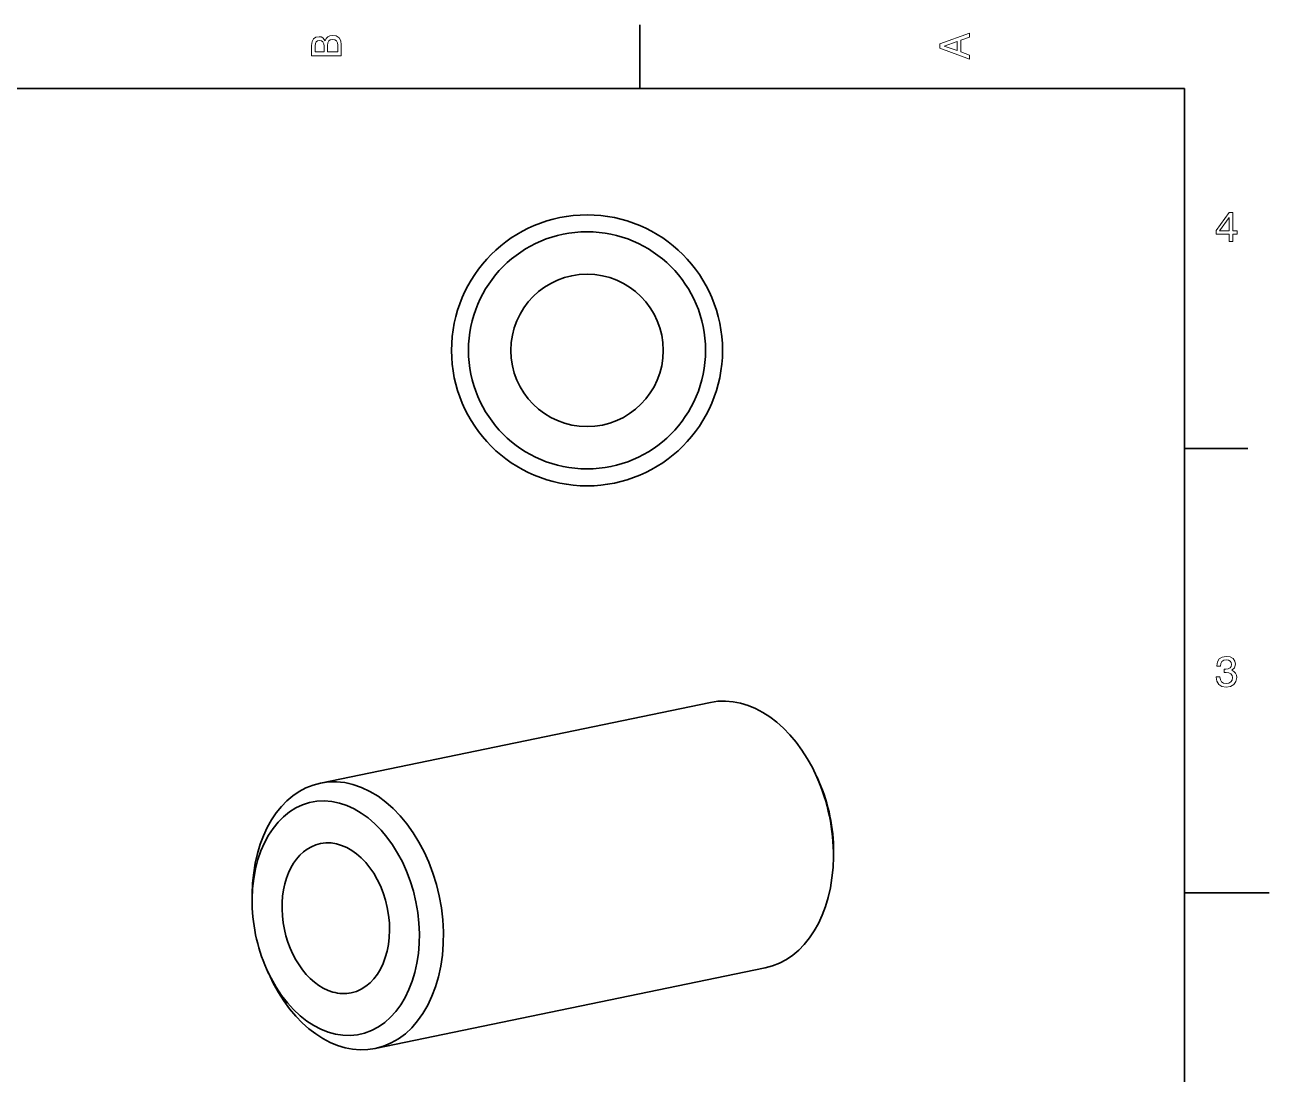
# Model space of a CAD drawing. Extents: x 0 to 297, y 0 to 210.
# Drawn here: x 150.1 to 297, y 83.6 to 207.5 of the extents above; entities that cross this region are included whole.
import ezdxf

# ---------------------------------------------------------------- set-up
doc = ezdxf.new("R2010")
doc.units = 0

msp = doc.modelspace()

# ---------------------------------------------------------------- linework, layer by layer
at = {"color": 7, "lineweight": 35, "ltscale": 0.1875}
for p, q in [((222.7, 200), (222.7, 207.5)), ((287, 157.5), (294.5, 157.5))]:
    msp.add_line(p, q, dxfattribs=at)
at = {"color": 7, "lineweight": 35}
for p, q in [((287, 200), (10, 200)), ((287, 10), (287, 200)), ((231.02, 127.5), (184.96, 117.98)), ((237.5, 96.16), (191.44, 86.64))]:
    msp.add_line(p, q, dxfattribs=at)
at = {"color": 7, "lineweight": 35, "ltscale": 0.01535}
for p, q in [((243.86, 118.1), (243.61, 118.66)), ((178.61, 96.04), (178.85, 95.48))]:
    msp.add_line(p, q, dxfattribs=at)
at = {"color": 7, "lineweight": 35, "ltscale": 0.015365}
for p, q in [((245.56, 109.87), (245.55, 109.25)), ((176.91, 104.27), (176.91, 104.88))]:
    msp.add_line(p, q, dxfattribs=at)
at = {"color": 7, "lineweight": 35, "ltscale": 0.25}
msp.add_line((287, 105), (297, 105), dxfattribs=at)
at = {"color": 7, "lineweight": 13}
for points in [[(185.54, 205.63), (185.25, 205.98), (185.05, 206.07), (184.81, 206.1), (184.43, 206.04), (184.16, 205.84), (183.99, 205.52), (183.93, 205.08), (183.93, 203.84), (187.43, 203.84), (187.43, 205.15), (187.36, 205.62), (187.16, 205.97), (186.83, 206.19), (186.38, 206.26), (186.09, 206.22), (185.84, 206.09), (185.66, 205.9)], [(187.01, 205.1), (187.01, 204.3), (185.81, 204.3), (185.81, 205.05), (185.84, 205.37), (185.95, 205.6), (186.13, 205.73), (186.39, 205.78), (186.67, 205.73), (186.86, 205.61), (186.98, 205.39)], [(261.63, 203.47), (261.63, 203.93), (260.6, 204.3), (260.6, 205.7), (261.63, 206.06), (261.63, 206.54), (258.13, 205.26), (258.13, 204.74)], [(185.39, 204.98), (185.39, 204.3), (184.35, 204.3), (184.35, 205.03), (184.38, 205.3), (184.47, 205.49), (184.63, 205.61), (184.86, 205.65), (185.09, 205.6), (185.25, 205.48), (185.36, 205.27)], [(260.18, 204.46), (258.63, 205), (260.18, 205.54)], [(292.28, 181.92), (292.73, 181.92), (292.73, 182.78), (293.23, 182.78), (293.23, 183.19), (292.73, 183.19), (292.73, 185.34), (292.27, 185.34), (290.74, 183.23), (290.74, 182.78), (292.28, 182.78)], [(291.16, 183.19), (292.28, 184.76), (292.28, 183.19)], [(290.73, 130.52), (290.73, 130.48), (290.81, 130), (291.05, 129.63), (291.42, 129.4), (291.91, 129.32), (292.44, 129.4), (292.83, 129.62), (293.08, 129.98), (293.18, 130.43), (293.13, 130.73), (293.02, 130.97), (292.84, 131.16), (292.6, 131.29), (292.93, 131.57), (293.04, 132), (292.97, 132.39), (292.75, 132.69), (292.4, 132.88), (291.91, 132.94), (291.46, 132.86), (291.11, 132.64), (290.89, 132.29), (290.81, 131.82), (290.81, 131.78), (291.26, 131.78), (291.3, 132.1), (291.43, 132.34), (291.64, 132.48), (291.94, 132.53), (292.2, 132.49), (292.39, 132.38), (292.51, 132.21), (292.55, 131.98), (292.51, 131.73), (292.39, 131.57), (292.18, 131.46), (291.89, 131.43), (291.69, 131.44), (291.69, 131.04), (291.94, 131.05), (292.26, 131.01), (292.49, 130.88), (292.64, 130.69), (292.69, 130.43), (292.63, 130.14), (292.48, 129.92), (292.25, 129.78), (291.94, 129.74), (291.63, 129.79), (291.39, 129.94), (291.25, 130.18), (291.19, 130.52)]]:
    msp.add_lwpolyline(points, close=True, dxfattribs=at)
at = {"color": 7, "lineweight": 35}
for radius in [16, 14, 9]:
    msp.add_circle((216.45, 169.07), radius, dxfattribs=at)
for centre, major_axis, start_param, end_param in [((234.26, 111.83), (-3.24, 15.67), 5.01707, 6.283179), ((188.2, 102.31), (-3.24, 15.67), 6.283179, 7.548984), ((188.2, 102.31), (-3.24, 15.67), 5.937922, 6.283179), ((188.2, 102.31), (-3.24, 15.67), 3.141587, 5.937922), ((234.26, 111.83), (-3.24, 15.67), 4.407391, 5.01707), ((235.68, 112.12), (-2.83, 13.71), 4.407391, 5.01707), ((186.78, 102.02), (-2.83, 13.71), 1.875477, 7.548984), ((186.78, 102.02), (-1.82, 8.81), 6.283179, 9.079514), ((186.78, 102.02), (-1.82, 8.81), 3.141587, 6.283179), ((234.26, 111.83), (-3.24, 15.67), 3.141587, 4.407391), ((186.78, 102.02), (-2.83, 13.71), 1.265799, 1.875477), ((188.2, 102.31), (-3.24, 15.67), 1.875477, 3.141587), ((186.78, 102.02), (-1.82, 8.81), 2.796329, 3.141587)]:
    msp.add_ellipse(centre, major_axis=major_axis, ratio=0.690206, start_param=start_param, end_param=end_param, dxfattribs=at)

doc.saveas('drawing.dxf')
